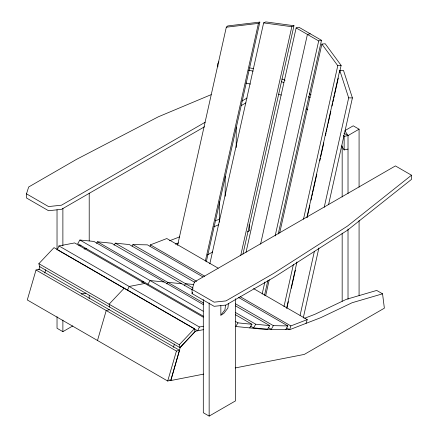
<?xml version="1.0" encoding="UTF-8"?>
<svg xmlns="http://www.w3.org/2000/svg" width="438" height="438" viewBox="0 0 438 438"><rect width="100%" height="100%" fill="white"/><g stroke="black" fill="none" stroke-linecap="round" stroke-linejoin="round"><path stroke-width="0.66" d="M225.515 305.204L224.973 309.737L220.851 315.168L220.851 305.669M228.439 303.512L227.897 308.051L223.774 313.477L220.851 315.168M177.587 245.335L226.309 27.211L227.711 25.93L259.844 22.103L206.293 261.842M205.334 261.119L258.436 23.384L259.844 22.103M209.824 263.802L263.632 22.891L265.784 21.9L293.969 25.722L242.964 254.078M240.665 255.737L291.817 26.713L293.969 25.722M246.014 252.299L296.132 27.917L298.935 27.255L321.497 40.28L278.239 233.947M260.572 244.125L307.41 34.427L310.214 33.77M262.159 294.046L264.848 282.023M275.135 235.945L318.694 40.942L321.497 40.28M264.519 295.387L267.799 280.692M265.652 295.792L269.233 279.767M279.668 233.027L321.875 44.063L325.22 43.762L341.12 65.393L339.483 72.735M283.972 306.611L293.361 264.568M303.496 219.186L337.78 65.7L321.875 44.063M286.66 308.073L296.953 261.99M306.945 217.248L339.757 70.332L343.496 70.403L352.404 97.92L328.566 204.65M286.863 308.308L288.352 301.634M291.336 288.286L295.36 270.268M307.137 217.549L309.819 205.537M311.013 200.199L311.604 197.527M311.905 196.197L312.502 193.525M312.798 192.189L316.822 174.171M319.806 160.828L320.402 158.156M320.698 156.82L323.83 142.804M325.467 135.468L326.064 132.796M326.365 131.46L326.962 128.794M327.257 127.458L327.854 124.786M328.15 123.456L330.838 111.444M332.026 106.106L332.623 103.434M332.924 102.098L333.521 99.431M333.816 98.096L334.413 95.424M334.709 94.093L338.289 78.073M300.096 315.311L314.396 251.275M324.23 207.251L348.664 97.849L339.757 70.332M303.238 318.048L318.88 248.007M38.911 269.627L39.836 266.381M44.764 273.005L45.683 269.759M173.475 347.318L174.401 344.071M169.67 379.861L170.836 380.54L180.253 347.449L195.359 331.232L203.571 329.644M36.02 269.994L27.287 299.953L167.705 381.022L170.815 380.233L179.542 350.274L39.124 269.206L36.02 269.994L176.432 351.062L179.542 350.274M97.493 340.485L106.226 310.526L109.336 309.737M167.705 381.022L176.432 351.062M204.541 126.763L61.495 209.348L48.547 210.722L26.488 197.987L26.488 193.831L28.673 186.988L76.442 159.405L158.293 116.82L211.149 94.652M192.063 289.425L194.45 281.952L395.421 165.92L411.512 175.211L411.512 179.366L347.515 230.218L273.755 277.478L225.981 305.056L214.127 306.315L192.063 293.58L192.063 289.425L214.127 302.165L225.981 300.901L273.755 273.323L347.515 226.063L411.512 175.211M192.063 293.58L192.463 292.338M150.037 246.107L150.442 244.853L166.818 238.535L218.146 268.166M253.542 288.604L307.235 319.603L290.859 325.921L289.644 329.688L262.148 329.152L235.381 326.458M306.014 323.364L307.235 319.603M57.285 249.709L58.977 245.937L74.613 242.92L203.232 317.178M127.496 290.246L129.183 286.468L144.825 283.452M203.303 326.25L199.394 327.005L197.702 330.778L57.876 250.049M132.052 246.156L132.949 244.579L147.447 244.858L202.904 276.876M285.762 329.606L287.859 325.927L273.367 325.648L271.27 329.327L268.319 327.624M203.659 304.793L93.924 241.437L79.908 240.024L77.685 243.648L203.352 316.203M96.584 243.353L97.537 241.798L111.548 243.21L192.381 289.874M114.066 245.225L115.336 243.156L129.347 244.563L194.839 282.373M147.891 284.185L150.119 280.561L164.13 281.968M166.79 283.89L167.749 282.335L181.759 283.742M184.272 285.757L185.548 283.687L193.552 284.492M235.732 326.491L237.954 322.866L251.965 324.279L249.742 327.903M253.531 327.848L255.754 324.224L269.764 325.631L267.541 329.256L253.531 327.848L250.58 326.146M218.94 61.818L217.85 63.494L217.85 66.872M38.878 263.681L54.016 247.629L194.428 328.697L195.08 331.571L179.941 347.624L39.524 266.556L38.878 263.681L179.295 344.75L179.941 347.624M124.222 288.166L109.084 304.218L109.735 307.093M179.295 344.75L194.428 328.697M205.132 122.262L61.495 205.192L48.547 206.566L26.488 193.831M241.781 101.107L247.103 98.035M241.19 105.602L245.921 102.87M345.078 130.513L353.225 125.81L359.078 129.188L359.078 187.146M343.414 135.282L344.148 136.41L348.018 135.572L359.078 129.188M57.028 316.69L57.028 328.276L62.88 331.654L72.828 325.91M207.409 254.965L212.709 251.905M247.443 231.85L249.797 230.492L249.058 224.617M203.298 299.614L203.298 412.722L209.15 416.1L235.474 400.901L235.474 298.694M213.853 226.807L218.841 224.667M169.539 240.774L179.684 236.859M175.386 244.152L178.556 242.931M304.738 318.223L314.884 314.303L346.261 299.362L376.702 290.438L382.549 293.816L384.367 308.182L304.295 354.413L235.222 367.936M215.578 220.528L219.465 219.389M382.549 293.816L352.108 302.74L320.736 317.681L289.644 329.688L286.693 327.985M341.569 145.964L344.148 149.922L348.018 149.084M81.205 294.051L85.897 293.131M141.562 282.236L143.576 281.842M170.836 380.54L203.697 374.107M78.928 245.532L80.926 245.149M84.112 249.041L86.779 248.527M226.309 27.211L258.436 23.384M337.78 65.7L341.12 65.393M348.664 97.849L352.404 97.92M263.632 22.891L291.817 26.713M249.698 67.852L253.662 68.711M248.456 70.129L253.115 71.142M245.795 83.067L250.454 84.074M281.897 79.01L285.1 80.198M281.212 81.594L283.769 82.547M278.661 94.159L281.212 95.106M296.132 27.917L318.694 40.942M309.283 93.77L311.04 94.783M308.445 96.661L310.159 97.652M306.157 108.848L307.87 109.845M343.923 133.207L348.018 135.572L348.018 193.53M150.442 244.853L204.721 276.192M240.123 296.63L290.859 325.921M238.305 297.314L287.859 325.927M132.949 244.579L196.667 281.366M235.606 303.846L273.367 325.648M235.545 305.877L269.764 325.631M115.336 243.156L193.218 288.116M235.693 312.639L255.754 324.224M235.447 314.741L251.965 324.279M97.537 241.798L203.736 303.112M235.595 321.508L237.954 322.866M79.908 240.024L203.216 311.215M58.977 245.937L199.394 327.005M345.04 130.995L348.018 135.572M359.078 220.56L359.078 295.568M348.018 228.992L348.018 299.225M344.148 136.41L344.148 149.922M342.171 145.832L342.171 196.974M342.171 233.115L342.171 301.306M236.213 127.124L236.213 147.579M225.154 176.465L225.154 196.24M219.307 201.726L219.307 222.186M209.15 302.992L209.15 416.1M89.21 193.125L89.21 240.823M89.21 295.332L89.21 298.738M62.88 208.324L62.88 245.8M62.88 320.069L62.88 331.654M57.028 209.72L57.028 249.917"/></g></svg>
